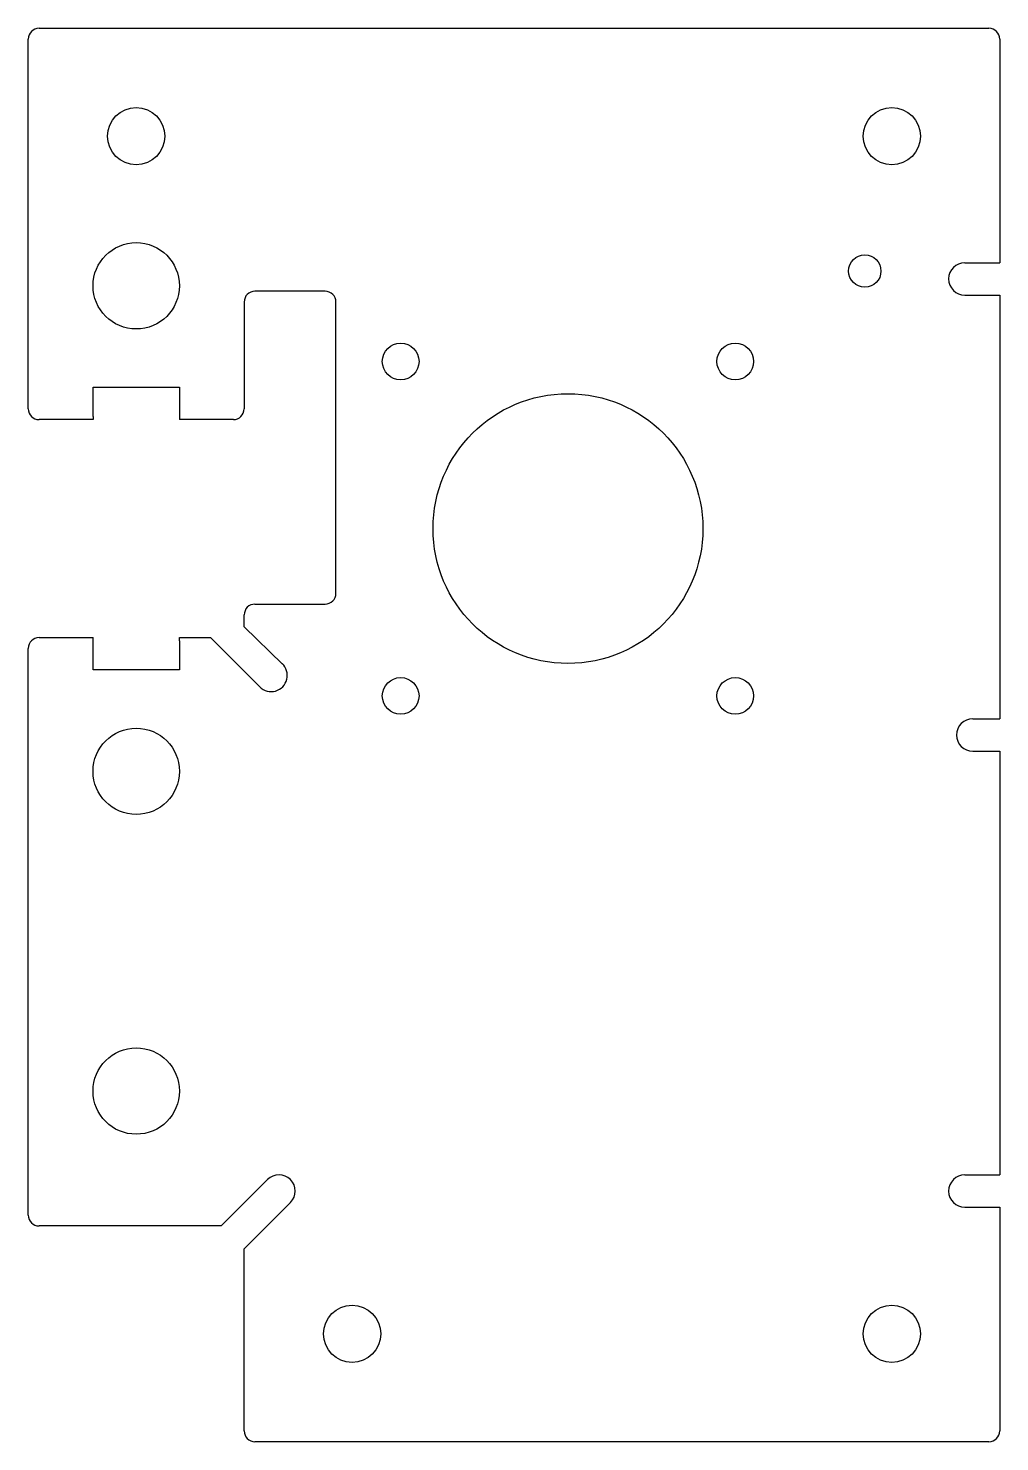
# Model space of a CAD drawing. Header units: millimetres. Extents: x -90 to 0, y -22 to 109.
import ezdxf

# ---------------------------------------------------------------- set-up
doc = ezdxf.new("R2010")
doc.units = ezdxf.units.MM
doc.layers.get('0').update_dxf_attribs({"linetype": 'CONTINUOUS'})

msp = doc.modelspace()

# ---------------------------------------------------------------- linework, layer by layer
for p, q in [((-89, 109), (-1, 109)), ((-90, 73.73), (-90, 108)), ((0, 108), (0, 87.27)), ((-3.23, 87.27), (0, 87.27)), ((-62.5, 84.63), (-69, 84.63)), ((-3.23, 84.27), (0, 84.27)), ((0, 84.27), (0, 45)), ((-70, 83.63), (-70, 73.73)), ((-61.5, 56.63), (-61.5, 83.63)), ((-84, 75.73), (-76, 75.73)), ((-84, 73.01), (-84, 75.73)), ((-76, 75.73), (-76, 73.01)), ((-84, 72.73), (-89, 72.73)), ((-84, 73.01), (-84, 72.73)), ((-76, 73.01), (-76, 72.73)), ((-71, 72.73), (-76, 72.73)), ((-69, 55.62), (-62.5, 55.62)), ((-70, 53.53), (-70, 54.63)), ((-89, 52.53), (-84, 52.53)), ((-84, 52.24), (-84, 52.53)), ((-76, 52.24), (-76, 52.53)), ((-76, 52.53), (-73.13, 52.53)), ((-68.56, 47.96), (-73.13, 52.53)), ((-66.44, 50.08), (-70, 53.53)), ((-90, -1), (-90, 51.53)), ((-84, 49.53), (-84, 52.24)), ((-76, 52.24), (-76, 49.53)), ((-76, 49.53), (-84, 49.53)), ((-2.5, 45), (0, 45)), ((-2.5, 42), (0, 42)), ((0, 42), (0, 2.73)), ((-3.23, 2.73), (0, 2.73)), ((-67.83, 2.29), (-72.12, -2)), ((-65.71, 0.17), (-70, -4.12)), ((-3.23, -0.27), (0, -0.27)), ((0, -0.27), (0, -21)), ((-72.12, -2), (-89, -2)), ((-70, -21), (-70, -4.12)), ((-1, -22), (-69, -22))]:
    msp.add_line(p, q)
for centre, radius in [((-80, 99), 2.65), ((-10, 99), 2.65), ((-80, 85.13), 4), ((-12.5, 86.5), 1.5), ((-55.5, 78.12), 1.7), ((-24.5, 78.12), 1.7), ((-40, 62.63), 12.5), ((-55.5, 47.12), 1.7), ((-24.5, 47.12), 1.7), ((-80, 40.13), 4), ((-80, 10.5), 4), ((-60, -12), 2.65), ((-10, -12), 2.65)]:
    msp.add_circle(centre, radius)
for centre, radius, start, end in [((-89, 108), 1, 90, 180), ((-1, 108), 1, 0, 90), ((-3.23, 85.77), 1.5, 90, 270), ((-69, 83.63), 1, 90, 180), ((-62.5, 83.63), 1, 0, 90), ((-89, 73.73), 1, 180, 270), ((-71, 73.73), 1, -90, 0), ((-62.5, 56.63), 1, -90, 0), ((-69, 54.63), 1, 90, 180), ((-89, 51.53), 1, 90, 180), ((-67.5, 49.02), 1.5, -135, 46.9048), ((-2.5, 43.5), 1.5, 90, 270), ((-66.77, 1.23), 1.5, -45, 135), ((-3.23, 1.23), 1.5, 90, 270), ((-89, -1), 1, 180, 270), ((-69, -21), 1, 180, 270), ((-1, -21), 1, -90, 0)]:
    msp.add_arc(centre, radius, start, end)

doc.saveas('drawing.dxf')
